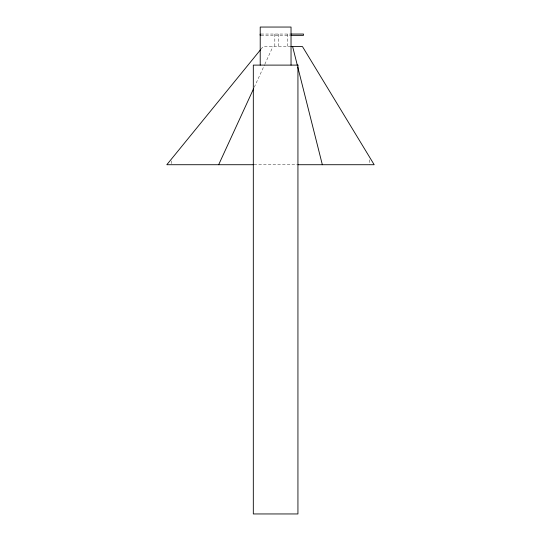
<?xml version="1.0" encoding="UTF-8"?>
<svg xmlns="http://www.w3.org/2000/svg" width="541" height="541" viewBox="0 0 541 541"><rect width="100%" height="100%" fill="white"/><g stroke="black" fill="none" stroke-linecap="round" stroke-linejoin="round"><path stroke-width="0.41" stroke-dasharray="2.71 2.03" d="M254.256 87.25L264.475 65.008M264.826 64.244L272.935 46.6M260.958 49.211L263.082 46.6L290.99 46.6M261.019 34.049L290.74 34.049M261.019 35.361L290.165 35.361M254.04 164.721L297.083 164.721M369.239 159.838L369.239 164.721M287.291 34.049L287.291 46.6M278.27 34.049L278.27 46.6M274.828 34.049L274.828 46.6M171.761 160.934L171.761 163.964"/><path stroke-width="0.81" d="M218.659 164.721L253.553 88.785M260.431 49.86L166.817 164.721L253.222 164.721M291.004 34.049L303.494 34.049L303.494 35.361L291.004 35.361M290.99 46.6L302.48 46.6L374.183 164.721L297.895 164.721M292.634 46.6L297.347 65.339M297.753 66.969L322.341 164.721M291.038 65.109L291.038 27.05L260.214 27.05L260.214 65.109M260.187 34.049L260.187 35.361M297.935 65.109L253.316 65.109L253.316 513.95L297.935 513.95L297.935 65.109"/></g></svg>
